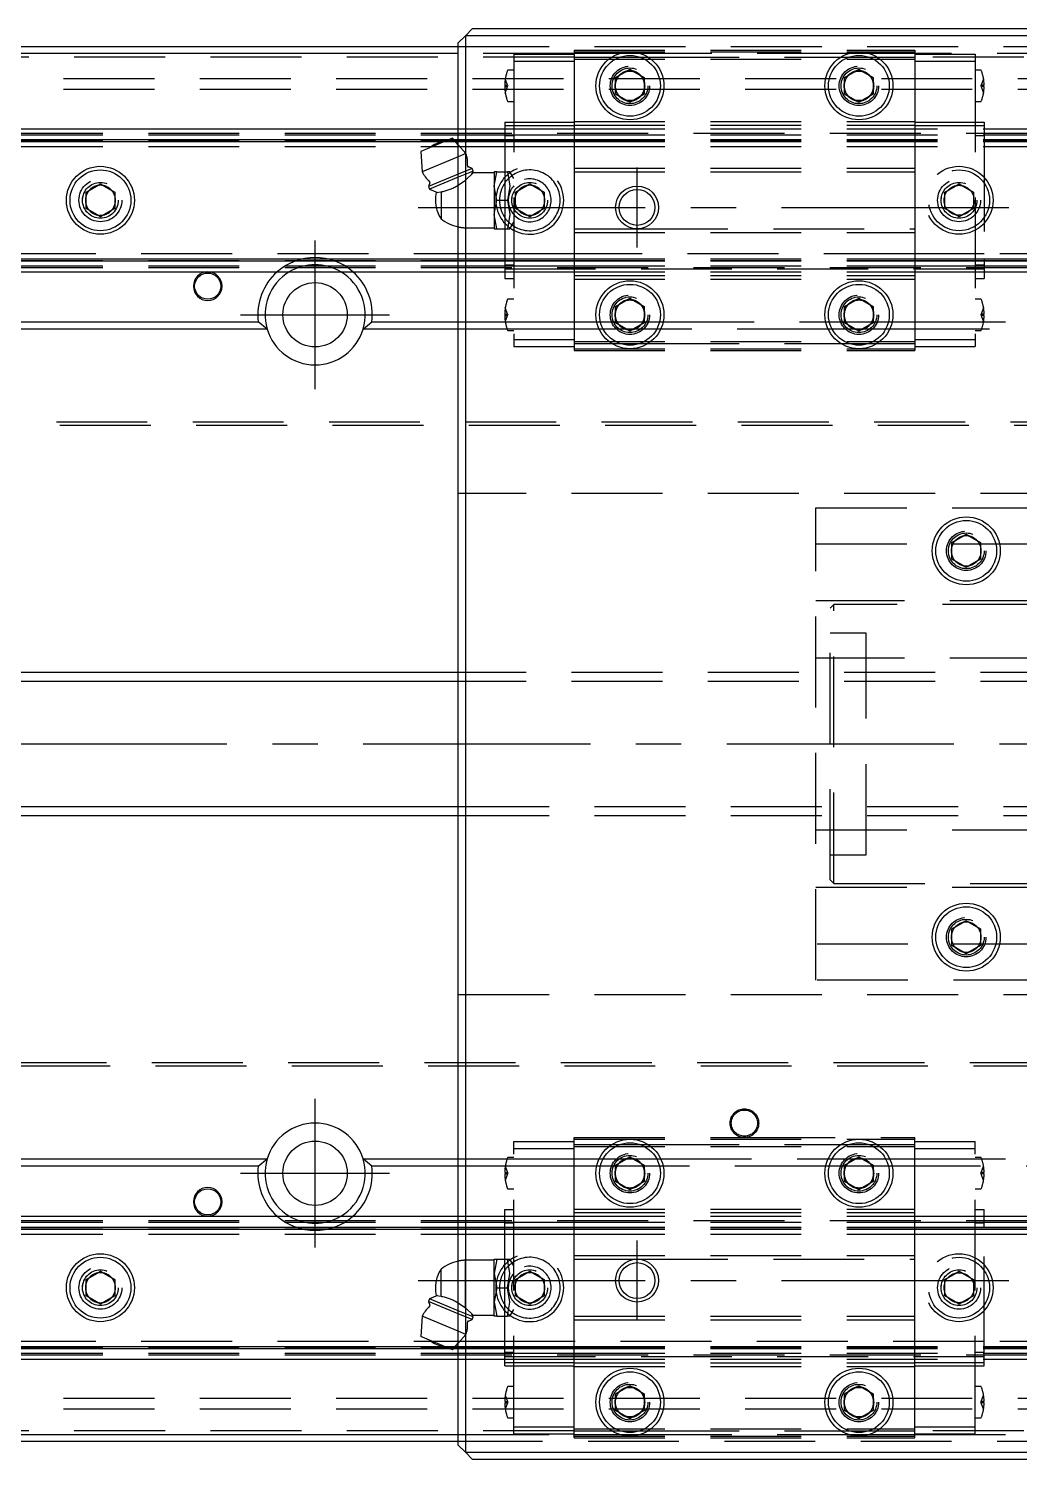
# Model space of a CAD drawing. Extents: x -11 to 1025, y -344 to 120.
# Drawn here: x 250 to 388.4, y -100 to 100 of the extents above; entities that cross this region are included whole.
import ezdxf

# ---------------------------------------------------------------- set-up
doc = ezdxf.new("R2010")
doc.units = 0
doc.linetypes.add('CENTER', pattern=[50.8, 31.75, -6.35, 6.35, -6.35])
doc.linetypes.add('DASHED', pattern=[19.05, 12.7, -6.35])
doc.layers.get('0').update_dxf_attribs({"linetype": 'CONTINUOUS'})
doc.layers.add('CENTER', color=1, linetype='CENTER')

msp = doc.modelspace()

# ---------------------------------------------------------------- linework, layer by layer
at = {"color": 7, "linetype": 'CONTINUOUS'}
for p, q in [((311, 99), (312, 100)), ((312, 100), (508, 100)), ((310, 98), (311, 99)), ((310, -98), (310, 98)), ((311, 99), (311, -99)), ((509, 99), (311, 99)), ((310, 96.5), (1, 96.5)), ((2, 97.5), (310, 97.5)), ((332, 93.15), (334, 94.31)), ((334, 94.31), (336, 93.15)), ((364, 93.15), (366, 94.31)), ((366, 94.31), (368, 93.15)), ((332, 90.85), (332, 93.15)), ((336, 93.15), (336, 90.85)), ((364, 90.85), (364, 93.15)), ((368, 93.15), (368, 90.85)), ((334, 89.69), (332, 90.85)), ((336, 90.85), (334, 89.69)), ((366, 89.69), (364, 90.85)), ((368, 90.85), (366, 89.69)), ((0, 86), (310, 86)), ((0, 84.48), (308.73, 84.48)), ((0, 84.2), (308.05, 84.2)), ((309.2, 84.68), (304.77, 82.84)), ((310, 83.76), (309.2, 84.68)), ((309.37, 84.48), (310, 84.48)), ((309.62, 84.2), (310, 84.2)), ((304.77, 82.84), (304.97, 80)), ((310, 82.09), (304.97, 80)), ((258, 77.15), (260, 78.31)), ((260, 78.31), (262, 77.15)), ((310, 79.66), (305.83, 77.93)), ((306.04, 78.44), (305.83, 77.93)), ((310, 79.22), (305.98, 77.56)), ((309.79, 77.98), (309.91, 78.05)), ((309.91, 78.05), (310, 78.1)), ((258, 74.85), (258, 77.15)), ((262, 77.15), (262, 74.85)), ((305.83, 77.93), (305.98, 77.56)), ((305.98, 77.56), (307.1, 77.09)), ((306.94, 77.07), (307.6, 77.18)), ((307.6, 77.18), (307.74, 77.21)), ((307.6, 77.18), (307.6, 73.4)), ((307.74, 77.21), (307.88, 77.24)), ((307.88, 77.24), (308.02, 77.28)), ((308.02, 77.28), (308.17, 77.32)), ((308.17, 77.32), (308.32, 77.36)), ((308.32, 77.36), (308.47, 77.41)), ((308.47, 77.41), (308.6, 77.46)), ((308.6, 77.46), (308.73, 77.5)), ((308.73, 77.5), (308.86, 77.55)), ((308.86, 77.55), (309, 77.61)), ((309, 77.61), (309.13, 77.66)), ((309.13, 77.66), (309.26, 77.72)), ((309.26, 77.72), (309.39, 77.78)), ((309.39, 77.78), (309.52, 77.85)), ((309.52, 77.85), (309.66, 77.91)), ((309.66, 77.91), (309.79, 77.98)), ((260, 73.69), (258, 74.85)), ((262, 74.85), (260, 73.69)), ((0, 67.8), (310, 67.8)), ((0, 67.52), (310, 67.52)), ((0, 66), (310, 66)), ((332, 61.15), (334, 62.31)), ((334, 62.31), (336, 61.15)), ((364, 61.15), (366, 62.31)), ((366, 62.31), (368, 61.15)), ((332, 58.85), (332, 61.15)), ((336, 61.15), (336, 58.85)), ((364, 58.85), (364, 61.15)), ((368, 61.15), (368, 58.85)), ((283.29, 58), (176.71, 58)), ((177.94, 59), (282.06, 59)), ((283.29, 58), (282.06, 59)), ((296.71, 58), (297.94, 59)), ((310, 58), (296.71, 58)), ((297.94, 59), (310, 59)), ((334, 57.69), (332, 58.85)), ((336, 58.85), (334, 57.69)), ((366, 57.69), (364, 58.85)), ((368, 58.85), (366, 57.69)), ((379, 28.15), (381, 29.31)), ((379, 25.85), (379, 28.15)), ((381, 29.31), (383, 28.15)), ((383, 28.15), (383, 25.85)), ((381, 24.69), (379, 25.85)), ((383, 25.85), (381, 24.69)), ((310, 10), (28, 10)), ((28, -10), (310, -10)), ((379, -25.85), (381, -24.69)), ((379, -28.15), (379, -25.85)), ((381, -24.69), (383, -25.85)), ((383, -25.85), (383, -28.15)), ((381, -29.31), (379, -28.15)), ((383, -28.15), (381, -29.31)), ((176.71, -58), (283.29, -58)), ((282.06, -59), (283.29, -58)), ((296.71, -58), (310, -58)), ((297.94, -59), (296.71, -58)), ((332, -58.85), (334, -57.69)), ((334, -57.69), (336, -58.85)), ((364, -58.85), (366, -57.69)), ((366, -57.69), (368, -58.85)), ((282.06, -59), (177.94, -59)), ((310, -59), (297.94, -59)), ((332, -61.15), (332, -58.85)), ((336, -58.85), (336, -61.15)), ((364, -61.15), (364, -58.85)), ((368, -58.85), (368, -61.15)), ((334, -62.31), (332, -61.15)), ((336, -61.15), (334, -62.31)), ((366, -62.31), (364, -61.15)), ((368, -61.15), (366, -62.31)), ((0, -66), (310, -66)), ((0, -67.52), (310, -67.52)), ((0, -67.8), (310, -67.8)), ((258, -74.85), (260, -73.69)), ((260, -73.69), (262, -74.85)), ((307.6, -77.18), (307.6, -73.4)), ((258, -77.15), (258, -74.85)), ((262, -74.85), (262, -77.15)), ((260, -78.31), (258, -77.15)), ((262, -77.15), (260, -78.31)), ((305.98, -77.56), (305.83, -77.93)), ((305.83, -77.93), (306.04, -78.44)), ((310, -79.66), (305.83, -77.93)), ((307.1, -77.09), (305.98, -77.56)), ((310, -79.22), (305.98, -77.56)), ((306.94, -77.07), (307.6, -77.18)), ((307.6, -77.18), (307.73, -77.21)), ((307.73, -77.21), (307.87, -77.24)), ((307.87, -77.24), (308.02, -77.28)), ((308.02, -77.28), (308.16, -77.32)), ((308.16, -77.32), (308.31, -77.36)), ((308.31, -77.36), (308.47, -77.41)), ((308.47, -77.41), (308.59, -77.46)), ((308.59, -77.46), (308.73, -77.5)), ((308.73, -77.5), (308.86, -77.55)), ((308.86, -77.55), (308.99, -77.61)), ((308.99, -77.61), (309.12, -77.66)), ((309.12, -77.66), (309.26, -77.72)), ((309.26, -77.72), (309.39, -77.78)), ((309.39, -77.78), (309.52, -77.84)), ((309.52, -77.84), (309.65, -77.91)), ((309.65, -77.91), (309.78, -77.98)), ((309.78, -77.98), (309.91, -78.05)), ((309.91, -78.05), (310, -78.1)), ((304.97, -80), (304.77, -82.84)), ((310, -82.09), (304.97, -80)), ((309.2, -84.68), (304.77, -82.84)), ((309.2, -84.68), (310, -83.76)), ((0, -84.2), (308.05, -84.2)), ((0, -84.48), (308.73, -84.48)), ((0, -86), (310, -86)), ((309.37, -84.48), (310, -84.48)), ((309.62, -84.2), (310, -84.2)), ((332, -90.85), (334, -89.69)), ((334, -89.69), (336, -90.85)), ((364, -90.85), (366, -89.69)), ((366, -89.69), (368, -90.85)), ((332, -93.15), (332, -90.85)), ((336, -90.85), (336, -93.15)), ((364, -93.15), (364, -90.85)), ((368, -90.85), (368, -93.15)), ((334, -94.31), (332, -93.15)), ((336, -93.15), (334, -94.31)), ((366, -94.31), (364, -93.15)), ((368, -93.15), (366, -94.31)), ((1, -96.5), (310, -96.5)), ((310, -97.5), (2, -97.5)), ((311, -99), (310, -98)), ((312, -100), (311, -99)), ((311, -99), (509, -99)), ((508, -100), (312, -100))]:
    msp.add_line(p, q, dxfattribs=at)
at = {"color": 3, "linetype": 'DASHED'}
for p, q in [((326.2, 96), (0.5, 96)), ((310, 97.5), (398, 97.5)), ((326.2, 96.5), (310, 96.5)), ((317.77, 96.45), (326.2, 96.45)), ((317.77, 96.45), (317.77, 95.45)), ((326.2, 97), (373.8, 97)), ((326.2, 97), (326.2, 96)), ((326.2, 96.75), (373.8, 96.75)), ((332.48, 96.5), (326.2, 96.5)), ((335.52, 96.5), (332.48, 96.5)), ((364.48, 96.5), (335.52, 96.5)), ((367.52, 96.5), (364.48, 96.5)), ((373.8, 96.5), (367.52, 96.5)), ((373.8, 97), (373.8, 96)), ((398, 96.5), (373.8, 96.5)), ((373.8, 96.45), (382.23, 96.45)), ((382.23, 96.45), (382.23, 95.45)), ((317.77, 94.2), (316.99, 94.2)), ((317.77, 95.45), (317.77, 56.55)), ((317.77, 95.45), (326.2, 95.45)), ((326.2, 96), (331.44, 96)), ((326.2, 96), (326.2, 87)), ((326.2, 95.75), (373.8, 95.75)), ((331.44, 96), (332.56, 96)), ((332.56, 96), (335.44, 96)), ((335.44, 96), (336.56, 96)), ((336.56, 96), (363.44, 96)), ((363.44, 96), (364.56, 96)), ((364.56, 96), (367.44, 96)), ((367.44, 96), (368.56, 96)), ((368.56, 96), (373.8, 96)), ((373.8, 96), (373.8, 87)), ((446.2, 96), (373.8, 96)), ((373.8, 95.45), (382.23, 95.45)), ((382.23, 95.45), (382.23, 56.55)), ((383.01, 94.2), (382.23, 94.2)), ((820, 93), (0, 93)), ((316.58, 92.1), (316.5, 92.1)), ((316.9, 92.1), (316.58, 93)), ((316.58, 92.1), (316.9, 92.1)), ((316.58, 91.9), (316.58, 92.1)), ((316.9, 92.1), (316.94, 92)), ((331.5, 92), (331.53, 92.41)), ((363.5, 92), (363.53, 92.41)), ((383.1, 92.1), (383.06, 92)), ((383.42, 93), (383.1, 92.1)), ((383.42, 92.1), (383.1, 92.1)), ((383.5, 92.1), (383.42, 92.1)), ((383.42, 92.1), (383.42, 91.9)), ((820, 91.5), (0, 91.5)), ((316.5, 91.9), (316.58, 91.9)), ((316.58, 91), (316.9, 91.9)), ((316.58, 91.9), (316.9, 91.9)), ((316.9, 91.9), (316.94, 92)), ((383.1, 91.9), (383.06, 92)), ((383.1, 91.9), (383.42, 91)), ((383.42, 91.9), (383.1, 91.9)), ((383.42, 91.9), (383.5, 91.9)), ((316.99, 89.8), (317.77, 89.8)), ((382.23, 89.8), (383.01, 89.8)), ((310, 86), (316.5, 86)), ((316.5, 86.93), (317.77, 86.93)), ((316.5, 86.93), (316.5, 84.33)), ((316.5, 86.92), (317.77, 86.92)), ((316.5, 86.46), (317.77, 86.46)), ((316.5, 86), (317.77, 86)), ((317.77, 86.93), (326.2, 86.93)), ((317.77, 86.46), (326.2, 86.46)), ((317.77, 86), (326.2, 86)), ((326.2, 87), (326.2, 86.5)), ((326.2, 87), (373.8, 87)), ((326.2, 86.5), (326.2, 80.5)), ((326.2, 86.5), (373.8, 86.5)), ((326.2, 86), (383.5, 86)), ((373.8, 87), (373.8, 86.5)), ((373.8, 86.93), (382.23, 86.93)), ((373.8, 86.5), (373.8, 80.5)), ((373.8, 86.46), (382.23, 86.46)), ((382.23, 86.93), (383.5, 86.93)), ((382.23, 86.92), (383.5, 86.92)), ((382.23, 86.46), (383.5, 86.46)), ((383.5, 86.93), (383.5, 84.33)), ((383.5, 86), (436.5, 86)), ((0, 85.4), (820, 85.4)), ((0, 85.15), (310, 85.15)), ((0, 84.42), (316.5, 84.42)), ((308.05, 84.2), (309.62, 84.2)), ((308.73, 84.48), (309.37, 84.48)), ((310, 85.15), (316.5, 85.15)), ((310, 84.48), (316.5, 84.48)), ((310, 84.2), (316.5, 84.2)), ((316.5, 85.15), (317.77, 85.15)), ((316.5, 85.08), (317.77, 85.08)), ((316.5, 84.48), (317.77, 84.48)), ((316.5, 84.42), (317.77, 84.42)), ((316.5, 84.33), (316.5, 80)), ((316.5, 84.2), (317.77, 84.2)), ((317.77, 85.15), (326.2, 85.15)), ((317.77, 84.48), (326.2, 84.48)), ((317.77, 84.42), (326.2, 84.42)), ((317.77, 84.2), (326.2, 84.2)), ((326.2, 85.15), (383.5, 85.15)), ((326.2, 84.48), (383.5, 84.48)), ((326.2, 84.42), (383.5, 84.42)), ((326.2, 84.2), (383.5, 84.2)), ((382.23, 85.08), (383.5, 85.08)), ((383.5, 85.15), (436.5, 85.15)), ((383.5, 84.48), (436.5, 84.48)), ((383.5, 84.42), (436.5, 84.42)), ((383.5, 84.33), (383.5, 67.67)), ((383.5, 84.2), (436.5, 84.2)), ((0, 83.5), (316.5, 83.5)), ((311.07, 82.53), (310, 83.76)), ((311.07, 82.53), (310, 82.09)), ((316.5, 83.5), (317.77, 83.5)), ((317.77, 83.5), (326.2, 83.5)), ((326.2, 83.5), (383.5, 83.5)), ((383.5, 83.5), (436.5, 83.5)), ((311.93, 80.45), (310, 79.66)), ((312.08, 80.08), (310, 79.22)), ((311.93, 80.45), (311.42, 80.66)), ((311.9, 79.64), (312.08, 80.08)), ((312.08, 80.08), (311.93, 80.45)), ((326.2, 80.5), (373.8, 80.5)), ((326.2, 80.5), (326.2, 80)), ((373.8, 80.5), (373.8, 80)), ((310, 78.1), (311.04, 78.83)), ((311.04, 78.83), (312.08, 79.85)), ((311.04, 78.83), (311.04, 72.15)), ((315.04, 79.85), (312.08, 79.85)), ((315.4, 80), (315.04, 80)), ((315.04, 80), (315.04, 78)), ((315.04, 78), (315.4, 80)), ((315.4, 80), (316.87, 80)), ((316.5, 80), (316.5, 72)), ((317.22, 80), (316.87, 80)), ((316.87, 80), (317.22, 78)), ((317.77, 79.06), (317.22, 80)), ((318, 77.15), (320, 78.31)), ((320, 78.31), (322, 77.15)), ((326.2, 80), (326.2, 72)), ((326.2, 80), (373.8, 80)), ((373.8, 80), (373.8, 72)), ((378, 77.15), (380, 78.31)), ((380, 78.31), (382, 77.15)), ((257.5, 76), (257.53, 76.41)), ((315.4, 76), (315.04, 78)), ((315.04, 78), (315.04, 74)), ((317.22, 78), (316.87, 76)), ((317.5, 76), (317.53, 76.41)), ((318, 74.85), (318, 77.15)), ((322, 77.15), (322, 74.85)), ((377.5, 76), (377.53, 76.41)), ((378, 74.85), (378, 77.15)), ((382, 77.15), (382, 74.85)), ((315.04, 74), (315.4, 76)), ((315.4, 76), (316.87, 76)), ((316.87, 76), (317.22, 74)), ((320, 73.69), (318, 74.85)), ((322, 74.85), (320, 73.69)), ((380, 73.69), (378, 74.85)), ((382, 74.85), (380, 73.69)), ((311.04, 72.15), (315.04, 72.15)), ((315.04, 74), (315.04, 72)), ((315.4, 72), (315.04, 74)), ((317.22, 74), (316.87, 72)), ((317.22, 72), (317.77, 72.94)), ((315.04, 72), (315.4, 72)), ((315.4, 72), (316.87, 72)), ((316.5, 72), (316.5, 67.67)), ((316.87, 72), (317.22, 72)), ((326.2, 72), (335, 72)), ((326.2, 72), (326.2, 71.5)), ((326.2, 71.5), (326.2, 65.5)), ((326.2, 71.5), (373.8, 71.5)), ((335, 72), (373.8, 72)), ((373.8, 72), (373.8, 71.5)), ((373.8, 71.5), (373.8, 65.5)), ((316.5, 68.5), (0, 68.5)), ((317.77, 68.5), (316.5, 68.5)), ((326.2, 68.5), (317.77, 68.5)), ((373.8, 68.5), (326.2, 68.5)), ((383.5, 68.5), (373.8, 68.5)), ((436.5, 68.5), (383.5, 68.5)), ((0, 67.58), (316.5, 67.58)), ((0, 66.85), (310, 66.85)), ((0, 66.6), (820, 66.6)), ((310, 67.8), (316.5, 67.8)), ((310, 67.52), (316.5, 67.52)), ((310, 66.85), (316.5, 66.85)), ((310, 66), (316.5, 66)), ((316.5, 67.8), (317.77, 67.8)), ((316.5, 67.67), (316.5, 65.07)), ((316.5, 67.58), (317.77, 67.58)), ((316.5, 67.52), (317.77, 67.52)), ((317.77, 66.92), (316.5, 66.92)), ((316.5, 66.85), (317.77, 66.85)), ((316.5, 66.4), (383.5, 66.4)), ((316.5, 66), (317.77, 66)), ((317.77, 67.8), (326.2, 67.8)), ((317.77, 67.58), (326.2, 67.58)), ((317.77, 67.52), (326.2, 67.52)), ((317.77, 66.85), (326.2, 66.85)), ((317.77, 66), (326.2, 66)), ((326.2, 67.8), (373.8, 67.8)), ((326.2, 67.58), (373.8, 67.58)), ((326.2, 67.52), (373.8, 67.52)), ((326.2, 66.85), (373.8, 66.85)), ((326.2, 66), (373.8, 66)), ((373.8, 67.8), (383.5, 67.8)), ((373.8, 67.58), (383.5, 67.58)), ((373.8, 67.52), (383.5, 67.52)), ((373.8, 66.85), (383.5, 66.85)), ((373.8, 66), (383.5, 66)), ((383.5, 66.92), (382.23, 66.92)), ((383.5, 67.8), (436.5, 67.8)), ((383.5, 67.67), (383.5, 65.07)), ((383.5, 67.58), (436.5, 67.58)), ((383.5, 67.52), (436.5, 67.52)), ((383.5, 66.85), (436.5, 66.85)), ((383.5, 66), (436.5, 66)), ((316.5, 65.08), (317.77, 65.08)), ((316.5, 65.07), (317.77, 65.07)), ((326.2, 65.5), (373.8, 65.5)), ((326.2, 65.5), (326.2, 65)), ((326.2, 65), (373.8, 65)), ((326.2, 65), (326.2, 56)), ((373.8, 65.5), (373.8, 65)), ((373.8, 65), (373.8, 56)), ((382.23, 65.08), (383.5, 65.08)), ((382.23, 65.07), (383.5, 65.07)), ((317.77, 62.2), (316.99, 62.2)), ((383.01, 62.2), (382.23, 62.2)), ((316.58, 60.1), (316.5, 60.1)), ((316.9, 60.1), (316.58, 61)), ((316.58, 60.1), (316.9, 60.1)), ((316.58, 59.9), (316.58, 60.1)), ((316.9, 60.1), (316.94, 60)), ((331.5, 60), (331.53, 60.41)), ((363.5, 60), (363.53, 60.41)), ((383.1, 60.1), (383.06, 60)), ((383.42, 61), (383.1, 60.1)), ((383.42, 60.1), (383.1, 60.1)), ((383.5, 60.1), (383.42, 60.1)), ((383.42, 60.1), (383.42, 59.9)), ((310, 59), (316.58, 59)), ((316.84, 58), (310, 58)), ((316.5, 59.9), (316.58, 59.9)), ((316.58, 59), (316.9, 59.9)), ((316.58, 59.9), (316.9, 59.9)), ((316.58, 59), (317.77, 59)), ((317.77, 58), (316.84, 58)), ((316.9, 59.9), (316.94, 60)), ((317.77, 59), (326.2, 59)), ((326.2, 58), (317.77, 58)), ((326.2, 59), (329.36, 59)), ((329.69, 58), (326.2, 58)), ((329.36, 59), (329.87, 59)), ((330.25, 58), (329.69, 58)), ((329.87, 59), (331.44, 59)), ((332.11, 58), (330.25, 58)), ((331.44, 59), (331.71, 59)), ((331.71, 59), (332, 59)), ((332, 59), (332.15, 59)), ((332.5, 58), (332.11, 58)), ((332.15, 59), (332.2, 59)), ((332.2, 59), (335.8, 59)), ((333.36, 58), (332.5, 58)), ((333.46, 58), (333.36, 58)), ((333.5, 58), (333.46, 58)), ((334.5, 58), (333.5, 58)), ((334.54, 58), (334.5, 58)), ((334.64, 58), (334.54, 58)), ((335.5, 58), (334.64, 58)), ((335.89, 58), (335.5, 58)), ((335.8, 59), (335.85, 59)), ((335.85, 59), (336, 59)), ((337.75, 58), (335.89, 58)), ((336, 59), (336.29, 59)), ((336.29, 59), (336.56, 59)), ((336.56, 59), (338.13, 59)), ((338.31, 58), (337.75, 58)), ((338.13, 59), (338.64, 59)), ((361.69, 58), (338.31, 58)), ((338.64, 59), (361.36, 59)), ((361.36, 59), (361.87, 59)), ((362.25, 58), (361.69, 58)), ((361.87, 59), (363.44, 59)), ((364.11, 58), (362.25, 58)), ((363.44, 59), (363.71, 59)), ((363.71, 59), (364, 59)), ((364, 59), (364.15, 59)), ((364.5, 58), (364.11, 58)), ((364.15, 59), (364.2, 59)), ((364.2, 59), (367.8, 59)), ((365.36, 58), (364.5, 58)), ((365.46, 58), (365.36, 58)), ((365.5, 58), (365.46, 58)), ((366.5, 58), (365.5, 58)), ((366.54, 58), (366.5, 58)), ((366.64, 58), (366.54, 58)), ((367.5, 58), (366.64, 58)), ((367.89, 58), (367.5, 58)), ((367.8, 59), (367.85, 59)), ((367.85, 59), (368, 59)), ((369.75, 58), (367.89, 58)), ((368, 59), (368.29, 59)), ((368.29, 59), (368.56, 59)), ((368.56, 59), (370.13, 59)), ((370.31, 58), (369.75, 58)), ((370.13, 59), (370.64, 59)), ((373.8, 58), (370.31, 58)), ((370.64, 59), (373.8, 59)), ((373.8, 59), (402.06, 59)), ((403.29, 58), (373.8, 58)), ((383.1, 59.9), (383.06, 60)), ((383.1, 59.9), (383.42, 59)), ((383.42, 59.9), (383.1, 59.9)), ((383.42, 59.9), (383.5, 59.9)), ((316.99, 57.8), (317.77, 57.8)), ((317.77, 56.55), (326.2, 56.55)), ((317.77, 56.55), (317.77, 55.55)), ((326.2, 56.25), (373.8, 56.25)), ((373.8, 56.55), (382.23, 56.55)), ((382.23, 57.8), (383.01, 57.8)), ((382.23, 56.55), (382.23, 55.55)), ((317.77, 55.55), (326.2, 55.55)), ((326.2, 56), (326.2, 55)), ((326.2, 56), (331.44, 56)), ((326.2, 55.25), (373.8, 55.25)), ((326.2, 55), (373.8, 55)), ((331.44, 56), (332.56, 56)), ((332.56, 56), (335.44, 56)), ((335.44, 56), (336.56, 56)), ((336.56, 56), (363.44, 56)), ((363.44, 56), (364.56, 56)), ((364.56, 56), (367.44, 56)), ((367.44, 56), (368.56, 56)), ((368.56, 56), (373.8, 56)), ((373.8, 56), (373.8, 55)), ((373.8, 55.55), (382.23, 55.55)), ((819.5, 44.5), (0.5, 44.5)), ((819, 45), (1, 45)), ((510, 35), (310, 35)), ((360, 33), (430, 33)), ((360, -33), (360, 33)), ((360, 28), (430, 28)), ((378.5, 27), (378.51, 27.25)), ((429.5, 20), (360, 20)), ((362.5, 19.5), (362, 19)), ((362, -19), (362, 19)), ((428.5, 19.5), (362.5, 19.5)), ((362.5, -19.5), (362.5, 19.5)), ((367, 15.5), (362, 15.5)), ((367, -15.5), (367, 15.5)), ((429.5, 12), (360, 12)), ((510, 10), (310, 10)), ((510, 8.75), (310, 8.75)), ((310, -8.75), (510, -8.75)), ((310, -10), (510, -10)), ((360, -12), (429.5, -12)), ((362, -15.5), (367, -15.5)), ((360, -20), (429.5, -20)), ((362, -19), (362.5, -19.5)), ((362.5, -19.5), (428.5, -19.5)), ((430, -28), (360, -28)), ((378.5, -27), (378.51, -26.75)), ((430, -33), (360, -33)), ((310, -35), (510, -35)), ((0.5, -44.5), (819.5, -44.5)), ((1, -45), (819, -45)), ((317.77, -55.55), (326.2, -55.55)), ((317.77, -56.55), (317.77, -55.55)), ((326.2, -55), (350, -55)), ((326.2, -56), (326.2, -55)), ((326.2, -55.25), (373.8, -55.25)), ((326.2, -56), (331.44, -56)), ((326.2, -65), (326.2, -56)), ((331.44, -56), (332.56, -56)), ((332.56, -56), (335.44, -56)), ((335.44, -56), (336.56, -56)), ((336.56, -56), (363.44, -56)), ((350, -55), (373.8, -55)), ((363.44, -56), (364.56, -56)), ((364.56, -56), (367.44, -56)), ((367.44, -56), (368.56, -56)), ((368.56, -56), (373.8, -56)), ((373.8, -56), (373.8, -55)), ((373.8, -55.55), (382.23, -55.55)), ((373.8, -65), (373.8, -56)), ((382.23, -56.55), (382.23, -55.55)), ((310, -58), (316.84, -58)), ((316.84, -58), (317.77, -58)), ((317.77, -57.8), (316.99, -57.8)), ((317.77, -56.55), (326.2, -56.55)), ((317.77, -95.45), (317.77, -56.55)), ((317.77, -58), (326.2, -58)), ((326.2, -56.25), (373.8, -56.25)), ((326.2, -58), (329.69, -58)), ((329.69, -58), (330.25, -58)), ((330.25, -58), (332.11, -58)), ((332.11, -58), (332.5, -58)), ((332.5, -58), (333.36, -58)), ((333.36, -58), (333.46, -58)), ((333.46, -58), (333.5, -58)), ((333.5, -58), (334.5, -58)), ((334.5, -58), (334.54, -58)), ((334.54, -58), (334.64, -58)), ((334.64, -58), (335.5, -58)), ((335.5, -58), (335.89, -58)), ((335.89, -58), (337.75, -58)), ((337.75, -58), (338.31, -58)), ((338.31, -58), (361.69, -58)), ((361.69, -58), (362.25, -58)), ((362.25, -58), (364.11, -58)), ((364.11, -58), (364.5, -58)), ((364.5, -58), (365.36, -58)), ((365.36, -58), (365.46, -58)), ((365.46, -58), (365.5, -58)), ((365.5, -58), (366.5, -58)), ((366.5, -58), (366.54, -58)), ((366.54, -58), (366.64, -58)), ((366.64, -58), (367.5, -58)), ((367.5, -58), (367.89, -58)), ((367.89, -58), (369.75, -58)), ((369.75, -58), (370.31, -58)), ((370.31, -58), (373.8, -58)), ((373.8, -56.55), (382.23, -56.55)), ((373.8, -58), (403.29, -58)), ((382.23, -95.45), (382.23, -56.55)), ((383.01, -57.8), (382.23, -57.8)), ((316.58, -59), (310, -59)), ((316.5, -59.9), (316.58, -59.9)), ((316.58, -59), (316.9, -59.9)), ((317.77, -59), (316.58, -59)), ((316.58, -59.9), (316.9, -59.9)), ((316.58, -59.9), (316.58, -60.1)), ((316.9, -59.9), (316.94, -60)), ((316.9, -60.1), (316.94, -60)), ((326.2, -59), (317.77, -59)), ((329.36, -59), (326.2, -59)), ((329.87, -59), (329.36, -59)), ((331.44, -59), (329.87, -59)), ((331.71, -59), (331.44, -59)), ((331.5, -60), (331.53, -59.59)), ((332, -59), (331.71, -59)), ((332.15, -59), (332, -59)), ((332.2, -59), (332.15, -59)), ((335.8, -59), (332.2, -59)), ((335.85, -59), (335.8, -59)), ((336, -59), (335.85, -59)), ((336.29, -59), (336, -59)), ((336.56, -59), (336.29, -59)), ((338.13, -59), (336.56, -59)), ((338.64, -59), (338.13, -59)), ((361.36, -59), (338.64, -59)), ((361.87, -59), (361.36, -59)), ((363.44, -59), (361.87, -59)), ((363.71, -59), (363.44, -59)), ((363.5, -60), (363.53, -59.59)), ((364, -59), (363.71, -59)), ((364.15, -59), (364, -59)), ((364.2, -59), (364.15, -59)), ((367.8, -59), (364.2, -59)), ((367.85, -59), (367.8, -59)), ((368, -59), (367.85, -59)), ((368.29, -59), (368, -59)), ((368.56, -59), (368.29, -59)), ((370.13, -59), (368.56, -59)), ((370.64, -59), (370.13, -59)), ((373.8, -59), (370.64, -59)), ((402.06, -59), (373.8, -59)), ((383.1, -59.9), (383.06, -60)), ((383.1, -60.1), (383.06, -60)), ((383.1, -59.9), (383.42, -59)), ((383.42, -59.9), (383.1, -59.9)), ((383.42, -60.1), (383.42, -59.9)), ((383.42, -59.9), (383.5, -59.9)), ((316.58, -60.1), (316.5, -60.1)), ((316.9, -60.1), (316.58, -61)), ((316.58, -60.1), (316.9, -60.1)), ((383.42, -61), (383.1, -60.1)), ((383.42, -60.1), (383.1, -60.1)), ((383.5, -60.1), (383.42, -60.1)), ((316.99, -62.2), (317.77, -62.2)), ((382.23, -62.2), (383.01, -62.2)), ((310, -66), (316.5, -66)), ((316.5, -65.07), (317.77, -65.07)), ((316.5, -67.67), (316.5, -65.07)), ((316.5, -65.08), (317.77, -65.08)), ((316.5, -66), (317.77, -66)), ((317.77, -66), (326.2, -66)), ((326.2, -65), (373.8, -65)), ((326.2, -65.5), (326.2, -65)), ((326.2, -71.5), (326.2, -65.5)), ((326.2, -65.5), (373.8, -65.5)), ((326.2, -66), (373.8, -66)), ((373.8, -65.5), (373.8, -65)), ((373.8, -71.5), (373.8, -65.5)), ((373.8, -66), (383.5, -66)), ((382.23, -65.07), (383.5, -65.07)), ((382.23, -65.08), (383.5, -65.08)), ((383.5, -67.67), (383.5, -65.07)), ((383.5, -66), (436.5, -66)), ((0, -66.6), (820, -66.6)), ((0, -66.85), (310, -66.85)), ((0, -67.58), (316.5, -67.58)), ((310, -66.85), (316.5, -66.85)), ((310, -67.52), (316.5, -67.52)), ((310, -67.8), (316.5, -67.8)), ((316.5, -66.85), (317.77, -66.85)), ((316.5, -66.92), (317.77, -66.92)), ((316.5, -67.52), (317.77, -67.52)), ((316.5, -67.58), (317.77, -67.58)), ((316.5, -72), (316.5, -67.67)), ((316.5, -67.8), (317.77, -67.8)), ((317.77, -66.85), (326.2, -66.85)), ((317.77, -67.52), (326.2, -67.52)), ((317.77, -67.58), (326.2, -67.58)), ((317.77, -67.8), (326.2, -67.8)), ((326.2, -66.85), (373.8, -66.85)), ((326.2, -67.52), (373.8, -67.52)), ((326.2, -67.58), (373.8, -67.58)), ((326.2, -67.8), (373.8, -67.8)), ((373.8, -66.85), (383.5, -66.85)), ((373.8, -67.52), (383.5, -67.52)), ((373.8, -67.58), (383.5, -67.58)), ((373.8, -67.8), (383.5, -67.8)), ((382.23, -66.92), (383.5, -66.92)), ((383.5, -66.85), (436.5, -66.85)), ((383.5, -67.52), (436.5, -67.52)), ((383.5, -67.58), (436.5, -67.58)), ((383.5, -84.33), (383.5, -67.67)), ((383.5, -67.8), (436.5, -67.8)), ((0, -68.5), (316.5, -68.5)), ((316.5, -68.5), (317.77, -68.5)), ((317.77, -68.5), (326.2, -68.5)), ((326.2, -68.5), (373.8, -68.5)), ((373.8, -68.5), (383.5, -68.5)), ((383.5, -68.5), (436.5, -68.5)), ((315.04, -74), (315.04, -72)), ((315.04, -72), (315.4, -72)), ((315.4, -72), (315.04, -74)), ((315.4, -72), (316.87, -72)), ((316.5, -80), (316.5, -72)), ((316.87, -72), (317.22, -72)), ((317.22, -74), (316.87, -72)), ((317.77, -72.94), (317.22, -72)), ((326.2, -72), (326.2, -71.5)), ((326.2, -71.5), (373.8, -71.5)), ((326.2, -80), (326.2, -72)), ((326.2, -72), (335, -72)), ((335, -72), (373.8, -72)), ((373.8, -72), (373.8, -71.5)), ((373.8, -80), (373.8, -72)), ((315.04, -72.15), (311.04, -72.15)), ((311.04, -78.83), (311.04, -72.15)), ((315.04, -74), (315.4, -76)), ((315.04, -78), (315.04, -74)), ((316.87, -76), (317.22, -74)), ((318, -74.85), (320, -73.69)), ((320, -73.69), (322, -74.85)), ((378, -74.85), (380, -73.69)), ((380, -73.69), (382, -74.85)), ((257.5, -76), (257.53, -75.59)), ((315.4, -76), (315.04, -78)), ((315.4, -76), (316.87, -76)), ((317.22, -78), (316.87, -76)), ((317.5, -76), (317.53, -75.59)), ((318, -77.15), (318, -74.85)), ((322, -74.85), (322, -77.15)), ((377.5, -76), (377.53, -75.59)), ((378, -77.15), (378, -74.85)), ((382, -74.85), (382, -77.15)), ((315.04, -80), (315.04, -78)), ((315.04, -78), (315.4, -80)), ((316.87, -80), (317.22, -78)), ((320, -78.31), (318, -77.15)), ((322, -77.15), (320, -78.31)), ((380, -78.31), (378, -77.15)), ((382, -77.15), (380, -78.31)), ((310, -78.1), (311.04, -78.83)), ((312.08, -80.08), (310, -79.22)), ((311.93, -80.45), (310, -79.66)), ((311.04, -78.83), (312.08, -79.85)), ((312.08, -80.08), (311.9, -79.64)), ((312.08, -79.85), (315.04, -79.85)), ((315.4, -80), (315.04, -80)), ((315.4, -80), (316.87, -80)), ((316.5, -84.33), (316.5, -80)), ((317.22, -80), (316.87, -80)), ((317.22, -80), (317.77, -79.06)), ((326.2, -80.5), (326.2, -80)), ((326.2, -80), (373.8, -80)), ((373.8, -80.5), (373.8, -80)), ((311.42, -80.66), (311.93, -80.45)), ((311.93, -80.45), (312.08, -80.08)), ((326.2, -86.5), (326.2, -80.5)), ((326.2, -80.5), (373.8, -80.5)), ((373.8, -86.5), (373.8, -80.5)), ((316.5, -83.5), (0, -83.5)), ((311.07, -82.53), (310, -82.09)), ((310, -83.76), (311.07, -82.53)), ((317.77, -83.5), (316.5, -83.5)), ((326.2, -83.5), (317.77, -83.5)), ((383.5, -83.5), (326.2, -83.5)), ((436.5, -83.5), (383.5, -83.5)), ((0, -84.42), (316.5, -84.42)), ((0, -85.15), (310, -85.15)), ((0, -85.4), (820, -85.4)), ((308.05, -84.2), (309.62, -84.2)), ((308.73, -84.48), (309.37, -84.48)), ((310, -84.2), (316.5, -84.2)), ((310, -84.48), (316.5, -84.48)), ((310, -85.15), (316.5, -85.15)), ((310, -86), (316.5, -86)), ((316.5, -84.2), (317.77, -84.2)), ((316.5, -86.93), (316.5, -84.33)), ((316.5, -84.42), (317.77, -84.42)), ((316.5, -84.48), (317.77, -84.48)), ((317.77, -85.08), (316.5, -85.08)), ((316.5, -85.15), (317.77, -85.15)), ((316.5, -85.6), (383.5, -85.6)), ((316.5, -86), (317.77, -86)), ((317.77, -84.2), (326.2, -84.2)), ((317.77, -84.42), (326.2, -84.42)), ((317.77, -84.48), (326.2, -84.48)), ((317.77, -85.15), (326.2, -85.15)), ((317.77, -86), (326.2, -86)), ((326.2, -84.2), (383.5, -84.2)), ((326.2, -84.42), (383.5, -84.42)), ((326.2, -84.48), (383.5, -84.48)), ((326.2, -85.15), (383.5, -85.15)), ((326.2, -86), (383.5, -86)), ((383.5, -85.08), (382.23, -85.08)), ((383.5, -84.2), (436.5, -84.2)), ((383.5, -86.93), (383.5, -84.33)), ((383.5, -84.42), (436.5, -84.42)), ((383.5, -84.48), (436.5, -84.48)), ((383.5, -85.15), (436.5, -85.15)), ((383.5, -86), (436.5, -86)), ((316.5, -86.46), (317.77, -86.46)), ((316.5, -86.92), (317.77, -86.92)), ((316.5, -86.93), (317.77, -86.93)), ((317.77, -86.46), (326.2, -86.46)), ((317.77, -86.93), (326.2, -86.93)), ((326.2, -87), (326.2, -86.5)), ((326.2, -86.5), (373.8, -86.5)), ((326.2, -96), (326.2, -87)), ((326.2, -87), (373.8, -87)), ((373.8, -86.46), (382.23, -86.46)), ((373.8, -87), (373.8, -86.5)), ((373.8, -86.93), (382.23, -86.93)), ((373.8, -96), (373.8, -87)), ((382.23, -86.46), (383.5, -86.46)), ((382.23, -86.92), (383.5, -86.92)), ((382.23, -86.93), (383.5, -86.93)), ((317.77, -89.8), (316.99, -89.8)), ((383.01, -89.8), (382.23, -89.8)), ((820, -91.5), (0, -91.5)), ((316.5, -91.9), (316.58, -91.9)), ((316.58, -91), (316.9, -91.9)), ((316.58, -91.9), (316.9, -91.9)), ((316.58, -91.9), (316.58, -92.1)), ((316.9, -91.9), (316.94, -92)), ((316.9, -92.1), (316.94, -92)), ((331.5, -92), (331.53, -91.59)), ((363.5, -92), (363.53, -91.59)), ((383.1, -91.9), (383.06, -92)), ((383.1, -92.1), (383.06, -92)), ((383.1, -91.9), (383.42, -91)), ((383.42, -91.9), (383.1, -91.9)), ((383.42, -92.1), (383.42, -91.9)), ((383.42, -91.9), (383.5, -91.9)), ((820, -93), (0, -93)), ((316.58, -92.1), (316.5, -92.1)), ((316.9, -92.1), (316.58, -93)), ((316.58, -92.1), (316.9, -92.1)), ((383.42, -93), (383.1, -92.1)), ((383.42, -92.1), (383.1, -92.1)), ((383.5, -92.1), (383.42, -92.1)), ((326.2, -96), (0.5, -96)), ((316.99, -94.2), (317.77, -94.2)), ((317.77, -96.45), (317.77, -95.45)), ((317.77, -95.45), (326.2, -95.45)), ((326.2, -95.75), (373.8, -95.75)), ((326.2, -96), (331.44, -96)), ((326.2, -97), (326.2, -96)), ((331.44, -96), (332.56, -96)), ((332.56, -96), (335.44, -96)), ((335.44, -96), (336.56, -96)), ((336.56, -96), (363.44, -96)), ((363.44, -96), (364.56, -96)), ((364.56, -96), (367.44, -96)), ((367.44, -96), (368.56, -96)), ((368.56, -96), (373.8, -96)), ((373.8, -95.45), (382.23, -95.45)), ((373.8, -97), (373.8, -96)), ((446.2, -96), (373.8, -96)), ((382.23, -94.2), (383.01, -94.2)), ((382.23, -96.45), (382.23, -95.45)), ((310, -96.5), (326.2, -96.5)), ((398, -97.5), (310, -97.5)), ((317.77, -96.45), (326.2, -96.45)), ((326.2, -96.5), (332.48, -96.5)), ((326.2, -96.75), (373.8, -96.75)), ((326.2, -97), (373.8, -97)), ((332.48, -96.5), (335.52, -96.5)), ((335.52, -96.5), (364.48, -96.5)), ((364.48, -96.5), (367.52, -96.5)), ((367.52, -96.5), (373.8, -96.5)), ((373.8, -96.45), (382.23, -96.45)), ((373.8, -96.5), (398, -96.5))]:
    msp.add_line(p, q, dxfattribs=at)
at = {"color": 3, "linetype": 'CONTINUOUS'}
for p, q in [((310, 8.75), (28, 8.75)), ((28, -8.75), (310, -8.75))]:
    msp.add_line(p, q, dxfattribs=at)
at = {"color": 7, "linetype": 'CONTINUOUS'}
for centre, radius in [((334, 92), 4.75), ((334, 92), 4.25), ((366, 92), 4.75), ((366, 92), 4.25), ((260, 76), 4.75), ((260, 76), 4.25), ((335, 75), 2.5), ((290, 60), 4.5), ((334, 60), 4.75), ((334, 60), 4.25), ((366, 60), 4.75), ((366, 60), 4.25), ((381, 27), 4.75), ((381, 27), 4.25), ((381, -27), 4.75), ((381, -27), 4.25), ((290, -60), 4.5), ((334, -60), 4.75), ((334, -60), 4.25), ((366, -60), 4.75), ((366, -60), 4.25), ((260, -76), 4.75), ((260, -76), 4.25), ((335, -75), 2.5), ((334, -92), 4.75), ((334, -92), 4.25), ((366, -92), 4.75), ((366, -92), 4.25)]:
    msp.add_circle(centre, radius, dxfattribs=at)
at = {"color": 3, "linetype": 'DASHED'}
for centre, radius in [((334, 92), 2.75), ((334, 92), 2.5), ((334, 92), 2.07), ((366, 92), 2.75), ((366, 92), 2.5), ((366, 92), 2.07), ((380, 76), 4.75), ((380, 76), 4.25), ((260, 76), 3), ((260, 76), 2.5), ((320, 76), 2.5), ((380, 76), 3), ((380, 76), 2.5), ((380, 76), 2.1), ((334, 60), 2.75), ((334, 60), 2.5), ((334, 60), 2.07), ((366, 60), 2.75), ((366, 60), 2.5), ((366, 60), 2.07), ((381, 27), 2.75), ((381, 27), 2.5), ((381, -27), 2.75), ((381, -27), 2.5), ((350, -53), 2), ((350, -53), 1.83), ((334, -60), 2.75), ((334, -60), 2.5), ((334, -60), 2.07), ((366, -60), 2.75), ((366, -60), 2.5), ((366, -60), 2.07), ((380, -76), 4.75), ((380, -76), 4.25), ((260, -76), 3), ((260, -76), 2.5), ((320, -76), 2.5), ((380, -76), 3), ((380, -76), 2.5), ((380, -76), 2.1), ((334, -92), 2.75), ((334, -92), 2.5), ((334, -92), 2.07), ((366, -92), 2.75), ((366, -92), 2.5), ((366, -92), 2.07)]:
    msp.add_circle(centre, radius, dxfattribs=at)
at = {"color": 3, "linetype": 'CONTINUOUS'}
for centre, radius in [((335, 75), 3), ((275, 64), 1.83), ((275, -64), 1.83), ((335, -75), 3)]:
    msp.add_circle(centre, radius, dxfattribs=at)
at = {"color": 3, "linetype": 'DASHED'}
for centre, radius, start, end in [((322.5, 92), 6, 159.1494, 170.4059), ((316.99, 94.1), 0.1, 90, 159.1494), ((334, 92), 2.1, 102.2472, 137.7528), ((334, 92), 2.06, 74.0859, 105.9141), ((334, 92), 2.1, 77.7528, 102.2472), ((334, 92), 2.1, 42.2472, 77.7528), ((366, 92), 2.1, 102.2472, 137.7528), ((366, 92), 2.06, 74.0859, 105.9141), ((366, 92), 2.1, 77.7528, 102.2472), ((366, 92), 2.1, 42.2472, 77.7528), ((383.01, 94.1), 0.1, 20.8506, 90), ((377.5, 92), 6, 9.5941, 20.8506), ((322.5, 92), 6, 170.4203, 179.0449), ((334, 92), 2.1, 162.2472, 180), ((334, 92), 2.1, 180, 197.7528), ((334, 92), 2.06, 165.9141, 194.0859), ((334, 92), 2.06, 134.0859, 165.9141), ((334, 92), 2.1, 137.7528, 162.2472), ((334, 92), 2.06, 105.9141, 134.0859), ((334, 92), 2.06, 45.9141, 74.0859), ((334, 92), 2.06, 14.0859, 45.9141), ((334, 92), 2.1, 17.7528, 42.2472), ((334, 92), 2.1, 342.2472, 17.7528), ((334, 92), 2.06, 0, 14.0859), ((366, 92), 2.1, 162.2472, 180), ((366, 92), 2.1, 180, 197.7528), ((366, 92), 2.06, 165.9141, 194.0859), ((366, 92), 2.06, 134.0859, 165.9141), ((366, 92), 2.1, 137.7528, 162.2472), ((366, 92), 2.06, 105.9141, 134.0859), ((366, 92), 2.06, 45.9141, 74.0859), ((366, 92), 2.06, 14.0859, 45.9141), ((366, 92), 2.1, 17.7528, 42.2472), ((366, 92), 2.1, 342.2472, 17.7528), ((366, 92), 2.06, 0, 14.0859), ((377.5, 92), 6, 0.9551, 9.5797), ((322.5, 92), 6, 180.9551, 189.5797), ((322.5, 92), 6, 189.5941, 200.8506), ((334, 92), 2.06, 194.0859, 225.9141), ((334, 92), 2.1, 197.7528, 222.2472), ((334, 92), 2.1, 222.2472, 257.7528), ((334, 92), 2.06, 225.9141, 254.0859), ((334, 92), 2.06, 254.0859, 285.9141), ((334, 92), 2.1, 282.2472, 317.7528), ((334, 92), 2.06, 285.9141, 314.0859), ((334, 92), 2.06, 314.0859, 345.9141), ((334, 92), 2.1, 317.7528, 342.2472), ((334, 92), 2.06, 345.9141, 0), ((366, 92), 2.06, 194.0859, 225.9141), ((366, 92), 2.1, 197.7528, 222.2472), ((366, 92), 2.1, 222.2472, 257.7528), ((366, 92), 2.06, 225.9141, 254.0859), ((366, 92), 2.06, 254.0859, 285.9141), ((366, 92), 2.1, 282.2472, 317.7528), ((366, 92), 2.06, 285.9141, 314.0859), ((366, 92), 2.06, 314.0859, 345.9141), ((366, 92), 2.1, 317.7528, 342.2472), ((366, 92), 2.06, 345.9141, 0), ((377.5, 92), 6, 339.1494, 350.4059), ((377.5, 92), 6, 350.4203, 359.0449), ((316.99, 89.9), 0.1, 200.8506, 270), ((334, 92), 2.1, 257.7528, 282.2472), ((366, 92), 2.1, 257.7528, 282.2472), ((383.01, 89.9), 0.1, 270, 339.1494), ((308.02, 81.27), 3.3, 353.1639, 22.4998), ((311.49, 80.85), 0.2, 173.1612, 247.4985), ((320, 76), 4.75, 118.0275, 124.896), ((320, 76), 4.75, 241.9725, 118.0275), ((320, 76), 4.25, 0, 121.6801), ((260, 76), 2.1, 102.2472, 137.7528), ((260, 76), 2.1, 77.7528, 102.2472), ((260, 76), 2.1, 42.2472, 77.7528), ((320, 76), 4.75, 137.4631, 180), ((320, 76), 4.25, 145.4397, 214.5603), ((320, 76), 4.75, 124.896, 137.4631), ((320, 76), 4.25, 125.4736, 145.4397), ((320, 76), 3, 138.0733, 180), ((320, 76), 4.25, 121.6801, 125.4736), ((320, 76), 3, 221.9267, 138.0733), ((320, 76), 2.1, 102.2472, 137.7528), ((320, 76), 2.1, 77.7528, 102.2472), ((320, 76), 2.1, 42.2472, 77.7528), ((260, 76), 2.1, 162.2472, 180), ((260, 76), 2.1, 180, 197.7528), ((260, 76), 2.1, 137.7528, 162.2472), ((260, 76), 2.1, 17.7528, 42.2472), ((260, 76), 2.1, 342.2472, 17.7528), ((320, 76), 4.75, 180, 222.5369), ((320, 76), 3, 180, 221.9267), ((320, 76), 4.25, 238.3199, 0), ((320, 76), 2.1, 162.2472, 180), ((320, 76), 2.1, 180, 197.7528), ((320, 76), 2.1, 137.7528, 162.2472), ((320, 76), 2.1, 17.7528, 42.2472), ((320, 76), 2.1, 342.2472, 17.7528), ((260, 76), 2.1, 197.7528, 222.2472), ((260, 76), 2.1, 222.2472, 257.7528), ((260, 76), 2.1, 282.2472, 317.7528), ((260, 76), 2.1, 317.7528, 342.2472), ((320, 76), 2.1, 197.7528, 222.2472), ((320, 76), 2.1, 222.2472, 257.7528), ((320, 76), 2.1, 282.2472, 317.7528), ((320, 76), 2.1, 317.7528, 342.2472), ((260, 76), 2.1, 257.7528, 282.2472), ((311.27, 78.15), 6, 257.7689, 267.8214), ((320, 76), 4.25, 214.5603, 234.5264), ((320, 76), 4.75, 222.5369, 235.104), ((320, 76), 4.75, 235.104, 241.9725), ((320, 76), 4.25, 234.5264, 238.3199), ((320, 76), 2.1, 257.7528, 282.2472), ((290, 60), 8, 48.5904, 131.4096), ((290, 60), 7, 58.9973, 121.0027), ((322.5, 60), 6, 159.1494, 170.4059), ((316.99, 62.1), 0.1, 90, 159.1494), ((334, 60), 2.1, 102.2472, 137.7528), ((334, 60), 2.06, 74.0859, 105.9141), ((334, 60), 2.1, 77.7528, 102.2472), ((334, 60), 2.1, 42.2472, 77.7528), ((366, 60), 2.1, 102.2472, 137.7528), ((366, 60), 2.06, 74.0859, 105.9141), ((366, 60), 2.1, 77.7528, 102.2472), ((366, 60), 2.1, 42.2472, 77.7528), ((383.01, 62.1), 0.1, 20.8506, 90), ((377.5, 60), 6, 9.5941, 20.8506), ((322.5, 60), 6, 170.4203, 179.0449), ((334, 60), 2.1, 162.2472, 180), ((334, 60), 2.1, 180, 197.7528), ((334, 60), 2.06, 165.9141, 194.0859), ((334, 60), 2.06, 134.0859, 165.9141), ((334, 60), 2.1, 137.7528, 162.2472), ((334, 60), 2.06, 105.9141, 134.0859), ((334, 60), 2.06, 45.9141, 74.0859), ((334, 60), 2.06, 14.0859, 45.9141), ((334, 60), 2.1, 17.7528, 42.2472), ((334, 60), 2.1, 342.2472, 17.7528), ((334, 60), 2.06, 0, 14.0859), ((366, 60), 2.1, 162.2472, 180), ((366, 60), 2.1, 180, 197.7528), ((366, 60), 2.06, 165.9141, 194.0859), ((366, 60), 2.06, 134.0859, 165.9141), ((366, 60), 2.1, 137.7528, 162.2472), ((366, 60), 2.06, 105.9141, 134.0859), ((366, 60), 2.06, 45.9141, 74.0859), ((366, 60), 2.06, 14.0859, 45.9141), ((366, 60), 2.1, 17.7528, 42.2472), ((366, 60), 2.1, 342.2472, 17.7528), ((366, 60), 2.06, 0, 14.0859), ((377.5, 60), 6, 0.9551, 9.5797), ((322.5, 60), 6, 180.9551, 189.5797), ((322.5, 60), 6, 189.5941, 200.8506), ((334, 60), 2.06, 194.0859, 225.9141), ((334, 60), 2.1, 197.7528, 222.2472), ((334, 60), 2.1, 222.2472, 257.7528), ((334, 60), 2.06, 225.9141, 254.0859), ((334, 60), 2.06, 254.0859, 285.9141), ((334, 60), 2.1, 282.2472, 317.7528), ((334, 60), 2.06, 285.9141, 314.0859), ((334, 60), 2.06, 314.0859, 345.9141), ((334, 60), 2.1, 317.7528, 342.2472), ((334, 60), 2.06, 345.9141, 0), ((366, 60), 2.06, 194.0859, 225.9141), ((366, 60), 2.1, 197.7528, 222.2472), ((366, 60), 2.1, 222.2472, 257.7528), ((366, 60), 2.06, 225.9141, 254.0859), ((366, 60), 2.06, 254.0859, 285.9141), ((366, 60), 2.1, 282.2472, 317.7528), ((366, 60), 2.06, 285.9141, 314.0859), ((366, 60), 2.06, 314.0859, 345.9141), ((366, 60), 2.1, 317.7528, 342.2472), ((366, 60), 2.06, 345.9141, 0), ((377.5, 60), 6, 339.1494, 350.4059), ((377.5, 60), 6, 350.4203, 359.0449), ((316.99, 57.9), 0.1, 200.8506, 270), ((334, 60), 2.1, 257.7528, 282.2472), ((366, 60), 2.1, 257.7528, 282.2472), ((383.01, 57.9), 0.1, 270, 339.1494), ((381, 27), 2.1, 137.7528, 162.2472), ((381, 27), 2.1, 102.2472, 137.7528), ((381, 27), 2.1, 77.7528, 102.2472), ((381, 27), 2.1, 42.2472, 77.7528), ((381, 27), 2.1, 17.7528, 42.2472), ((381, 27), 2.1, 162.2472, 180), ((381, 27), 2.1, 180, 197.7528), ((381, 27), 2.1, 197.7528, 222.2472), ((381, 27), 2.1, 317.7528, 342.2472), ((381, 27), 2.1, 342.2472, 17.7528), ((381, 27), 2.1, 222.2472, 257.7528), ((381, 27), 2.1, 257.7528, 282.2472), ((381, 27), 2.1, 282.2472, 317.7528), ((381, -27), 2.1, 137.7528, 162.2472), ((381, -27), 2.1, 102.2472, 137.7528), ((381, -27), 2.1, 77.7528, 102.2472), ((381, -27), 2.1, 42.2472, 77.7528), ((381, -27), 2.1, 17.7528, 42.2472), ((381, -27), 2.1, 162.2472, 180), ((381, -27), 2.1, 180, 197.7528), ((381, -27), 2.1, 197.7528, 222.2472), ((381, -27), 2.1, 317.7528, 342.2472), ((381, -27), 2.1, 342.2472, 17.7528), ((381, -27), 2.1, 222.2472, 257.7528), ((381, -27), 2.1, 257.7528, 282.2472), ((381, -27), 2.1, 282.2472, 317.7528), ((322.5, -60), 6, 159.1494, 170.4059), ((316.99, -57.9), 0.1, 90, 159.1494), ((334, -60), 2.1, 102.2472, 137.7528), ((334, -60), 2.06, 74.0859, 105.9141), ((334, -60), 2.1, 77.7528, 102.2472), ((334, -60), 2.1, 42.2472, 77.7528), ((366, -60), 2.1, 102.2472, 137.7528), ((366, -60), 2.06, 74.0859, 105.9141), ((366, -60), 2.1, 77.7528, 102.2472), ((366, -60), 2.1, 42.2472, 77.7528), ((383.01, -57.9), 0.1, 20.8506, 90), ((377.5, -60), 6, 9.5941, 20.8506), ((322.5, -60), 6, 170.4203, 179.0449), ((334, -60), 2.1, 162.2472, 180), ((334, -60), 2.1, 180, 197.7528), ((334, -60), 2.06, 165.9141, 194.0859), ((334, -60), 2.06, 134.0859, 165.9141), ((334, -60), 2.1, 137.7528, 162.2472), ((334, -60), 2.06, 105.9141, 134.0859), ((334, -60), 2.06, 45.9141, 74.0859), ((334, -60), 2.06, 14.0859, 45.9141), ((334, -60), 2.1, 17.7528, 42.2472), ((334, -60), 2.1, 342.2472, 17.7528), ((334, -60), 2.06, 0, 14.0859), ((334, -60), 2.06, 345.9141, 0), ((366, -60), 2.1, 162.2472, 180), ((366, -60), 2.1, 180, 197.7528), ((366, -60), 2.06, 165.9141, 194.0859), ((366, -60), 2.06, 134.0859, 165.9141), ((366, -60), 2.1, 137.7528, 162.2472), ((366, -60), 2.06, 105.9141, 134.0859), ((366, -60), 2.06, 45.9141, 74.0859), ((366, -60), 2.06, 14.0859, 45.9141), ((366, -60), 2.1, 17.7528, 42.2472), ((366, -60), 2.1, 342.2472, 17.7528), ((366, -60), 2.06, 0, 14.0859), ((366, -60), 2.06, 345.9141, 0), ((377.5, -60), 6, 0.9551, 9.5797), ((322.5, -60), 6, 180.9551, 189.5797), ((322.5, -60), 6, 189.5941, 200.8506), ((334, -60), 2.06, 194.0859, 225.9141), ((334, -60), 2.1, 197.7528, 222.2472), ((334, -60), 2.1, 222.2472, 257.7528), ((334, -60), 2.06, 225.9141, 254.0859), ((334, -60), 2.06, 254.0859, 285.9141), ((334, -60), 2.1, 282.2472, 317.7528), ((334, -60), 2.06, 285.9141, 314.0859), ((334, -60), 2.06, 314.0859, 345.9141), ((334, -60), 2.1, 317.7528, 342.2472), ((366, -60), 2.06, 194.0859, 225.9141), ((366, -60), 2.1, 197.7528, 222.2472), ((366, -60), 2.1, 222.2472, 257.7528), ((366, -60), 2.06, 225.9141, 254.0859), ((366, -60), 2.06, 254.0859, 285.9141), ((366, -60), 2.1, 282.2472, 317.7528), ((366, -60), 2.06, 285.9141, 314.0859), ((366, -60), 2.06, 314.0859, 345.9141), ((366, -60), 2.1, 317.7528, 342.2472), ((377.5, -60), 6, 339.1494, 350.4059), ((377.5, -60), 6, 350.4203, 359.0449), ((316.99, -62.1), 0.1, 200.8506, 270), ((334, -60), 2.1, 257.7528, 282.2472), ((366, -60), 2.1, 257.7528, 282.2472), ((383.01, -62.1), 0.1, 270, 339.1494), ((290, -60), 8, 228.5904, 311.4096), ((290, -60), 7, 238.9973, 301.0027), ((320, -76), 4.75, 118.0275, 124.896), ((320, -76), 4.75, 241.9725, 118.0275), ((320, -76), 4.25, 0, 121.6801), ((260, -76), 2.1, 102.2472, 137.7528), ((260, -76), 2.1, 77.7528, 102.2472), ((260, -76), 2.1, 42.2472, 77.7528), ((311.27, -78.15), 6, 92.1786, 102.2311), ((320, -76), 4.75, 137.4631, 180), ((320, -76), 4.25, 145.4397, 214.5603), ((320, -76), 4.75, 124.896, 137.4631), ((320, -76), 4.25, 125.4736, 145.4397), ((320, -76), 3, 138.0733, 180), ((320, -76), 4.25, 121.6801, 125.4736), ((320, -76), 3, 221.9267, 138.0733), ((320, -76), 2.1, 102.2472, 137.7528), ((320, -76), 2.1, 77.7528, 102.2472), ((320, -76), 2.1, 42.2472, 77.7528), ((260, -76), 2.1, 162.2472, 180), ((260, -76), 2.1, 180, 197.7528), ((260, -76), 2.1, 137.7528, 162.2472), ((260, -76), 2.1, 17.7528, 42.2472), ((260, -76), 2.1, 342.2472, 17.7528), ((320, -76), 4.75, 180, 222.5369), ((320, -76), 3, 180, 221.9267), ((320, -76), 4.25, 238.3199, 0), ((320, -76), 2.1, 162.2472, 180), ((320, -76), 2.1, 180, 197.7528), ((320, -76), 2.1, 137.7528, 162.2472), ((320, -76), 2.1, 17.7528, 42.2472), ((320, -76), 2.1, 342.2472, 17.7528), ((260, -76), 2.1, 197.7528, 222.2472), ((260, -76), 2.1, 222.2472, 257.7528), ((260, -76), 2.1, 282.2472, 317.7528), ((260, -76), 2.1, 317.7528, 342.2472), ((320, -76), 2.1, 197.7528, 222.2472), ((320, -76), 2.1, 222.2472, 257.7528), ((320, -76), 2.1, 282.2472, 317.7528), ((320, -76), 2.1, 317.7528, 342.2472), ((260, -76), 2.1, 257.7528, 282.2472), ((320, -76), 4.25, 214.5603, 234.5264), ((320, -76), 4.75, 222.5369, 235.104), ((320, -76), 4.75, 235.104, 241.9725), ((320, -76), 4.25, 234.5264, 238.3199), ((320, -76), 2.1, 257.7528, 282.2472), ((308.02, -81.27), 3.3, 337.5002, 6.8361), ((311.49, -80.85), 0.2, 112.5015, 186.8388), ((322.5, -92), 6, 159.1494, 170.4059), ((316.99, -89.9), 0.1, 90, 159.1494), ((334, -92), 2.1, 102.2472, 137.7528), ((334, -92), 2.06, 74.0859, 105.9141), ((334, -92), 2.1, 77.7528, 102.2472), ((334, -92), 2.1, 42.2472, 77.7528), ((366, -92), 2.1, 102.2472, 137.7528), ((366, -92), 2.06, 74.0859, 105.9141), ((366, -92), 2.1, 77.7528, 102.2472), ((366, -92), 2.1, 42.2472, 77.7528), ((383.01, -89.9), 0.1, 20.8506, 90), ((377.5, -92), 6, 9.5941, 20.8506), ((322.5, -92), 6, 170.4203, 179.0449), ((334, -92), 2.1, 162.2472, 180), ((334, -92), 2.1, 180, 197.7528), ((334, -92), 2.06, 165.9141, 194.0859), ((334, -92), 2.06, 134.0859, 165.9141), ((334, -92), 2.1, 137.7528, 162.2472), ((334, -92), 2.06, 105.9141, 134.0859), ((334, -92), 2.06, 45.9141, 74.0859), ((334, -92), 2.06, 14.0859, 45.9141), ((334, -92), 2.1, 17.7528, 42.2472), ((334, -92), 2.1, 342.2472, 17.7528), ((334, -92), 2.06, 0, 14.0859), ((334, -92), 2.06, 345.9141, 0), ((366, -92), 2.1, 162.2472, 180), ((366, -92), 2.1, 180, 197.7528), ((366, -92), 2.06, 165.9141, 194.0859), ((366, -92), 2.06, 134.0859, 165.9141), ((366, -92), 2.1, 137.7528, 162.2472), ((366, -92), 2.06, 105.9141, 134.0859), ((366, -92), 2.06, 45.9141, 74.0859), ((366, -92), 2.06, 14.0859, 45.9141), ((366, -92), 2.1, 17.7528, 42.2472), ((366, -92), 2.1, 342.2472, 17.7528), ((366, -92), 2.06, 0, 14.0859), ((366, -92), 2.06, 345.9141, 0), ((377.5, -92), 6, 0.9551, 9.5797), ((322.5, -92), 6, 180.9551, 189.5797), ((322.5, -92), 6, 189.5941, 200.8506), ((334, -92), 2.06, 194.0859, 225.9141), ((334, -92), 2.1, 197.7528, 222.2472), ((334, -92), 2.1, 222.2472, 257.7528), ((334, -92), 2.06, 225.9141, 254.0859), ((334, -92), 2.06, 254.0859, 285.9141), ((334, -92), 2.1, 282.2472, 317.7528), ((334, -92), 2.06, 285.9141, 314.0859), ((334, -92), 2.06, 314.0859, 345.9141), ((334, -92), 2.1, 317.7528, 342.2472), ((366, -92), 2.06, 194.0859, 225.9141), ((366, -92), 2.1, 197.7528, 222.2472), ((366, -92), 2.1, 222.2472, 257.7528), ((366, -92), 2.06, 225.9141, 254.0859), ((366, -92), 2.06, 254.0859, 285.9141), ((366, -92), 2.1, 282.2472, 317.7528), ((366, -92), 2.06, 285.9141, 314.0859), ((366, -92), 2.06, 314.0859, 345.9141), ((366, -92), 2.1, 317.7528, 342.2472), ((377.5, -92), 6, 339.1494, 350.4059), ((377.5, -92), 6, 350.4203, 359.0449), ((316.99, -94.1), 0.1, 200.8506, 270), ((334, -92), 2.1, 257.7528, 282.2472), ((366, -92), 2.1, 257.7528, 282.2472), ((383.01, -94.1), 0.1, 270, 339.1494)]:
    msp.add_arc(centre, radius, start, end, dxfattribs=at)
at = {"color": 7, "linetype": 'CONTINUOUS'}
for centre, radius, start, end in [((308.15, 80.95), 3.2, 94.2906, 112.5), ((308.15, 80.95), 3.2, 112.5, 130.7094), ((308.02, 81.27), 3.3, 202.5002, 231.8361), ((305.86, 78.51), 0.2, 337.5015, 51.8388), ((311.52, 76), 4.7, 166.8211, 179.9998), ((311.52, 76), 4.7, 180.0002, 213.5861), ((311.27, 78.15), 6, 232.2738, 257.7689), ((275, 64), 2, 180, 90), ((275, 64), 2, 90, 180), ((290, 60), 8, 131.4096, 187.1808), ((290, 60), 7, 121.0027, 196.6015), ((290, 60), 7, 343.3985, 58.9973), ((290, 60), 8, 352.8192, 48.5904), ((290, 60), 7, 196.6015, 343.3985), ((290, -60), 7, 16.6015, 163.3985), ((290, -60), 7, 163.3985, 238.9973), ((290, -60), 7, 301.0027, 16.6015), ((290, -60), 8, 172.8192, 228.5904), ((290, -60), 8, 311.4096, 7.1808), ((275, -64), 2, 270, 180), ((275, -64), 2, 180, 270), ((311.52, -76), 4.7, 146.4139, 179.9998), ((311.27, -78.15), 6, 102.2311, 127.7262), ((311.52, -76), 4.7, 180.0002, 193.1788), ((308.02, -81.27), 3.3, 128.1639, 157.4998), ((305.86, -78.51), 0.2, 308.1612, 22.4985), ((308.15, -80.95), 3.2, 229.2906, 247.5), ((308.15, -80.95), 3.2, 247.5, 265.7094)]:
    msp.add_arc(centre, radius, start, end, dxfattribs=at)
at = {"layer": 'CENTER', "color": 1, "linetype": 'CENTER'}
for p, q in [((335, 69.4), (335, 80.6)), ((304.4, 75), (515.6, 75)), ((290, 49.6), (290, 70.4)), ((279.6, 60), (300.4, 60)), ((887.28, 0), (-10.76, 0)), ((290, -70.4), (290, -49.6)), ((279.6, -60), (300.4, -60)), ((335, -80.6), (335, -69.4)), ((304.4, -75), (515.6, -75))]:
    msp.add_line(p, q, dxfattribs=at)

doc.saveas('drawing.dxf')
